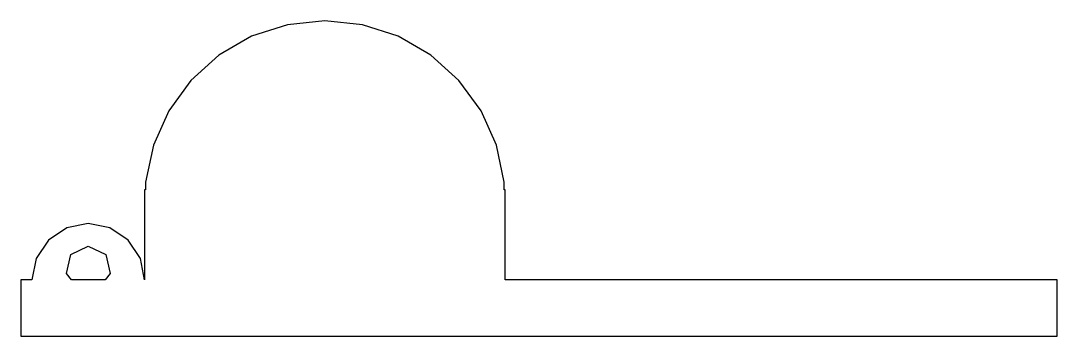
# Model space of a CAD drawing. Header units: metres. Extents: x 8 to 100, y -50 to -22.
import ezdxf

# ---------------------------------------------------------------- set-up
doc = ezdxf.new("R2010")
doc.units = ezdxf.units.M

msp = doc.modelspace()

# ---------------------------------------------------------------- linework, layer by layer
for p, q in [((35, -22), (31.6734, -22.3496)), ((38.3266, -22.3496), (35, -22)), ((31.6734, -22.3496), (28.4922, -23.3833)), ((41.5078, -23.3833), (38.3266, -22.3496)), ((28.4922, -23.3833), (25.5954, -25.0557)), ((44.4046, -25.0557), (41.5078, -23.3833)), ((25.5954, -25.0557), (23.1097, -27.2939)), ((46.8903, -27.2939), (44.4046, -25.0557)), ((23.1097, -27.2939), (21.1436, -30)), ((48.8564, -30), (46.8903, -27.2939)), ((21.1436, -30), (19.7831, -33.0557)), ((50.2169, -33.0557), (48.8564, -30)), ((19.7831, -33.0557), (19.0876, -36.3275)), ((50.9123, -36.3275), (50.2169, -33.0557)), ((19.0876, -36.3275), (19.0876, -37)), ((50.9123, -37), (50.9123, -36.3275)), ((19.0876, -37), (19, -37)), ((19, -37), (19, -45)), ((51, -37), (50.9123, -37)), ((51, -45), (51, -37)), ((12.0866, -40.3806), (10.4645, -41.4645)), ((14, -40), (12.0866, -40.3806)), ((15.9134, -40.3806), (14, -40)), ((17.5355, -41.4645), (15.9134, -40.3806)), ((10.4645, -41.4645), (9.3806, -43.0866)), ((12.4363, -42.753), (14, -42)), ((14, -42), (15.5637, -42.753)), ((18.6194, -43.0866), (17.5355, -41.4645)), ((9.3806, -43.0866), (9, -45)), ((12.0501, -44.445), (12.4363, -42.753)), ((15.5637, -42.753), (15.9498, -44.445)), ((19, -45), (18.6194, -43.0866)), ((9, -45), (8, -45)), ((8, -45), (8, -50)), ((12.4927, -45), (12.0501, -44.445)), ((15.5073, -45), (12.4927, -45)), ((15.9498, -44.445), (15.5073, -45)), ((100, -45), (51, -45)), ((100, -50), (100, -45)), ((8, -50), (100, -50))]:
    msp.add_line(p, q)

doc.saveas('drawing.dxf')
